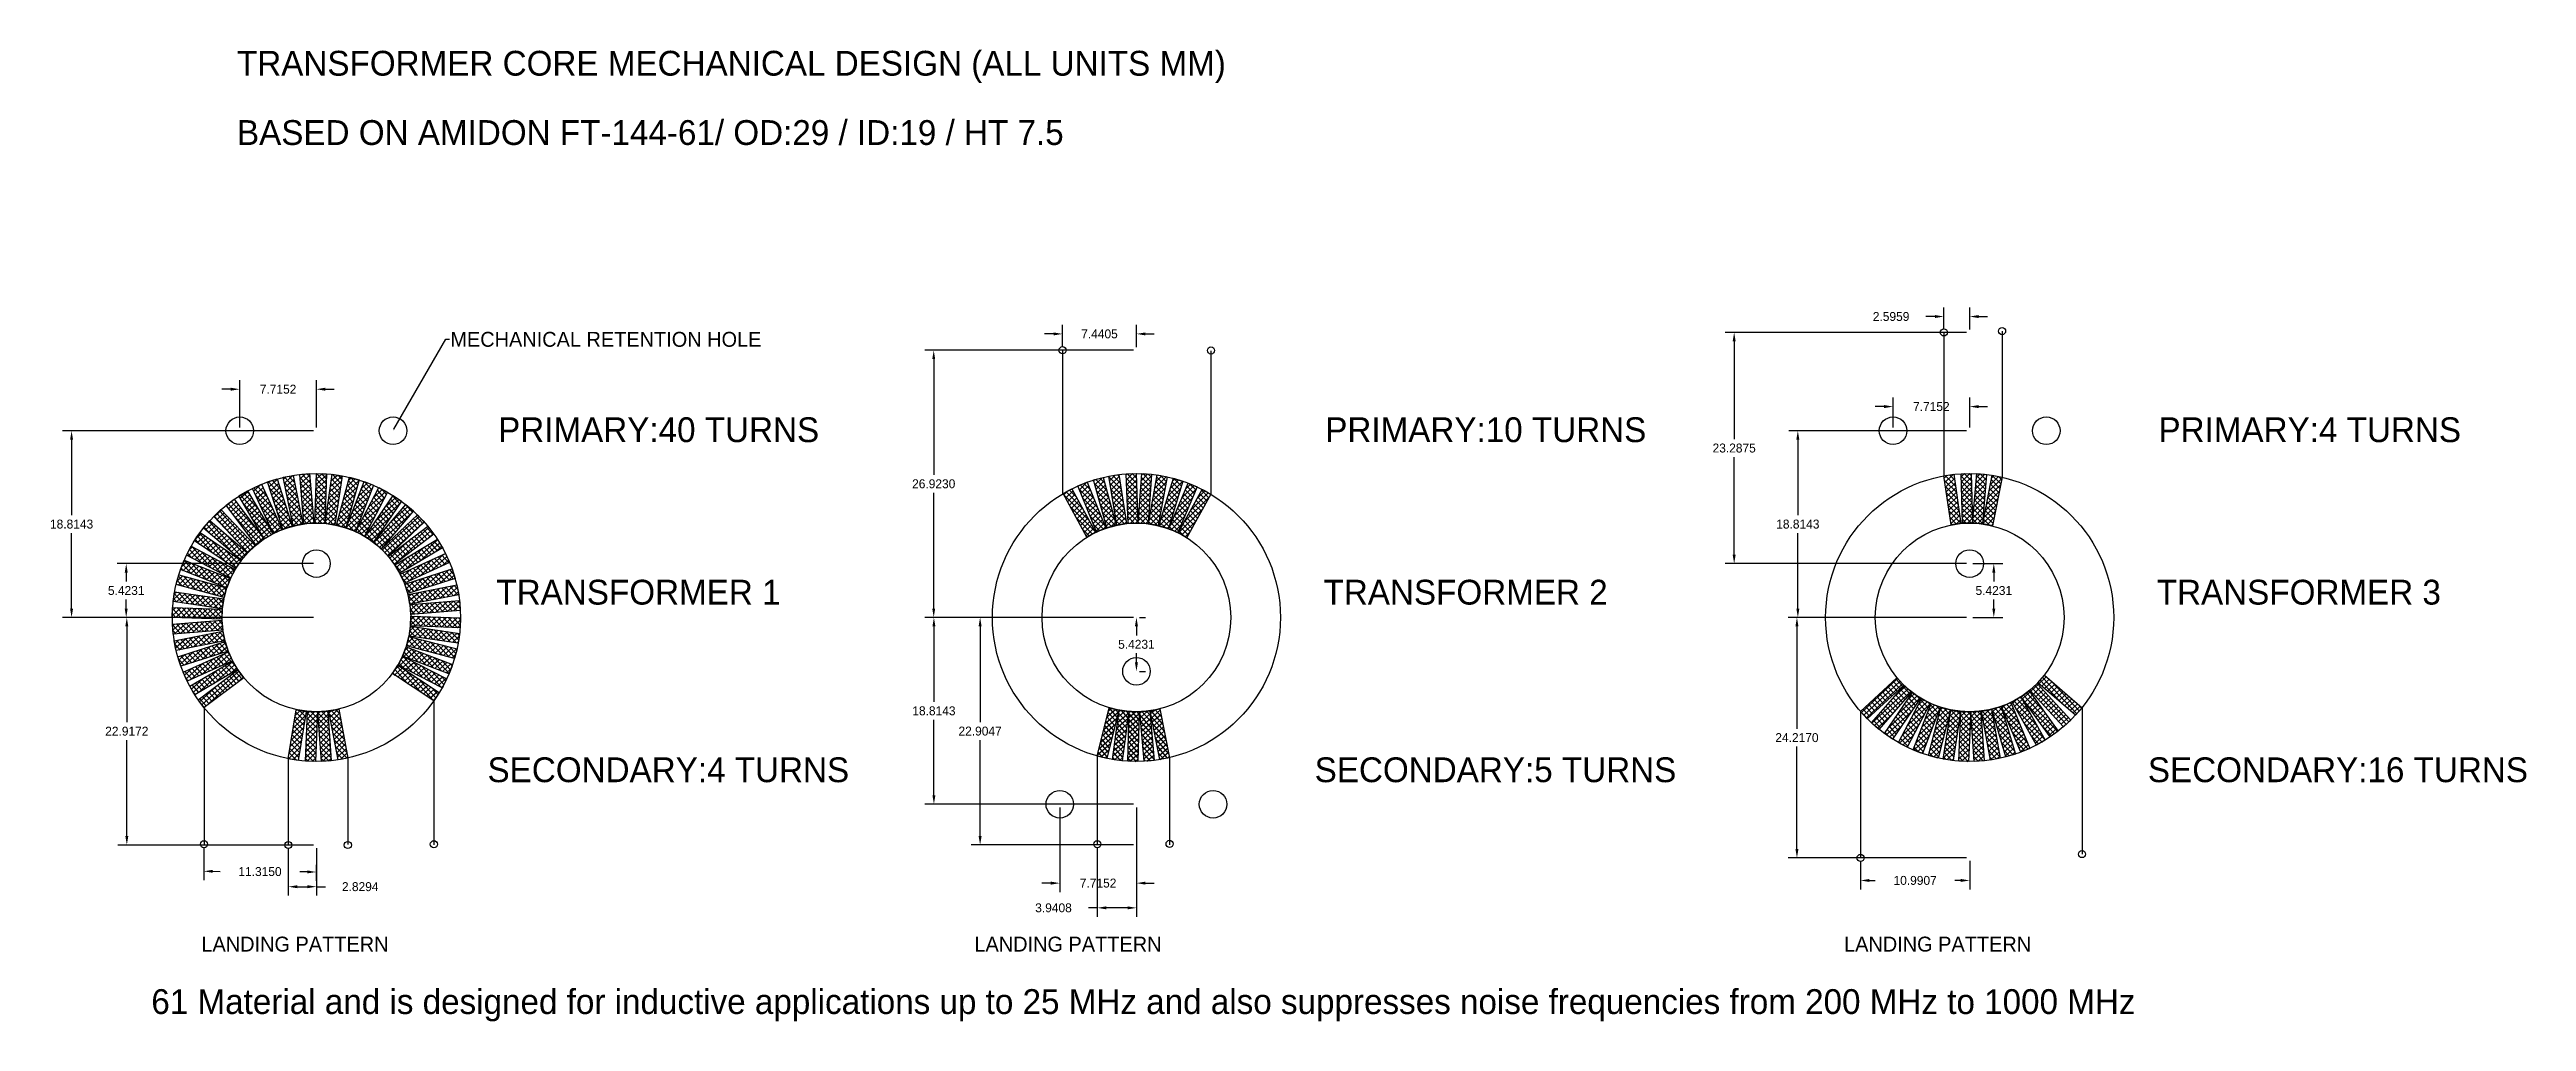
# Model space of a CAD drawing. Header units: inches. Extents: x 3 to 253, y -18 to 80.
import ezdxf
from ezdxf import colors
from ezdxf.entities.mleader import LeaderData, LeaderLine
from ezdxf.math import Vec2, Vec3

# ---------------------------------------------------------------- set-up
doc = ezdxf.new("R2010")
doc.units = ezdxf.units.IN
doc.header["$MEASUREMENT"] = 0
doc.styles.get("Standard").update_dxf_attribs({"font": 'cdm.shx'})
doc.dimstyles.get("Standard").update_dxf_attribs({"dimtxt": 0.18, "dimasz": 0.18, "dimexe": 0.18, "dimexo": 0.0625, "dimgap": 0.09, "dimtad": 0, "dimtih": 1, "dimtoh": 1, "dimdec": 4, "dimzin": 0, "dimdsep": 46, "dimtxsty": 'Standard', "dimcen": 0.09, "dimadec": 0, "dimazin": 0, "dimtfac": 1, "dimtdec": 4, "dimtofl": 0, "dimtmove": 0, "dimatfit": 3, "dimfxl": 1, "dimtolj": 1, "dimtzin": 0, "dimarcsym": 0})
pattern_1 = [(42.4099, (-1.00497, 1.3813), (-0.252911, 0.2768772), []), (132.4099, (-1.00497, 1.3813), (-0.2768772, -0.252911), [])]
pattern_2 = [(43.19875, (-0.62326, 6.18786), (-0.2566992, 0.27336886), []), (133.19875, (-0.62326, 6.18786), (-0.27336886, -0.2566992), [])]

# ---------------------------------------------------------------- blocks, each defined once
blk = doc.blocks.new('*D21')
at = {"color": 0, "lineweight": -2, "transparency": 16777216}
for p, q in [((29.74, 28.34), (10, 28.34)), ((10.9, 27.44), (10.9, 26.53)), ((29.74, 22.92), (10, 22.92)), ((10.9, 23.82), (10.9, 24.73))]:
    blk.add_line(p, q, dxfattribs=at)
at = {"color": 0, "transparency": 16777216}
for points in [[(10.75, 27.44), (11.05, 27.44), (10.9, 28.34)], [(10.75, 23.82), (11.05, 23.82), (10.9, 22.92)]]:
    blk.add_solid(points, dxfattribs=at)
at = {"layer": 'Defpoints', "color": 0, "transparency": 16777216}
for p in [(10.9, 28.34), (30.05, 28.34), (30.05, 22.92)]:
    blk.add_point(p, dxfattribs=at)
at = {"color": 0, "transparency": 16777216, "insert": (10.9, 25.63), "char_height": 0.9, "attachment_point": 5}
blk.add_mtext('\\A1;5.4231', dxfattribs=at)
blk = doc.blocks.new('*D22')
at = {"color": 0, "lineweight": -2, "transparency": 16777216}
for p, q in [((29.74, 22.92), (10.06, 22.92)), ((10.96, 22.02), (10.96, 12.36)), ((10.96, 0.9), (10.96, 10.56)), ((29.74, 0), (10.06, 0))]:
    blk.add_line(p, q, dxfattribs=at)
at = {"color": 0, "transparency": 16777216}
for points in [[(10.81, 22.02), (11.11, 22.02), (10.96, 22.92)], [(10.81, 0.9), (11.11, 0.9), (10.96, 0)]]:
    blk.add_solid(points, dxfattribs=at)
at = {"layer": 'Defpoints', "color": 0, "transparency": 16777216}
for p in [(30.05, 22.92), (10.96, 0), (30.05, 0)]:
    blk.add_point(p, dxfattribs=at)
at = {"color": 0, "transparency": 16777216, "insert": (10.96, 11.46), "char_height": 0.9, "attachment_point": 5}
blk.add_mtext('\\A1;22.9172', dxfattribs=at)
blk = doc.blocks.new('*D23')
at = {"color": 0, "lineweight": -2, "transparency": 16777216}
for p, q in [((27.22, -0.31), (27.22, -5.1)), ((30.05, -0.31), (30.05, -5.1)), ((28.12, -4.2), (29.15, -4.2)), ((30.05, -4.2), (30.95, -4.2))]:
    blk.add_line(p, q, dxfattribs=at)
at = {"color": 0, "transparency": 16777216}
for points in [[(28.12, -4.05), (28.12, -4.35), (27.22, -4.2)], [(29.15, -4.05), (29.15, -4.35), (30.05, -4.2)]]:
    blk.add_solid(points, dxfattribs=at)
at = {"layer": 'Defpoints', "color": 0, "transparency": 16777216}
for p in [(27.22, 0), (30.05, 0), (30.05, -4.2)]:
    blk.add_point(p, dxfattribs=at)
at = {"color": 0, "transparency": 16777216, "insert": (34.46, -4.2), "char_height": 0.9, "attachment_point": 5}
blk.add_mtext('\\A1;2.8294', dxfattribs=at)
blk = doc.blocks.new('*D24')
at = {"color": 0, "lineweight": -2, "transparency": 16777216}
for p, q in [((18.73, -0.24), (18.71, -3.55)), ((30.05, -0.31), (30.02, -3.62)), ((19.61, -2.65), (20.37, -2.66)), ((29.13, -2.71), (28.38, -2.71))]:
    blk.add_line(p, q, dxfattribs=at)
at = {"color": 0, "transparency": 16777216}
for points in [[(19.62, -2.5), (19.61, -2.8), (18.71, -2.65)], [(29.13, -2.56), (29.13, -2.86), (30.03, -2.72)]]:
    blk.add_solid(points, dxfattribs=at)
at = {"layer": 'Defpoints', "color": 0, "transparency": 16777216}
for p in [(18.73, 0.08), (30.05, 0), (30.03, -2.72)]:
    blk.add_point(p, dxfattribs=at)
at = {"color": 0, "transparency": 16777216, "insert": (24.37, -2.68), "char_height": 0.9, "attachment_point": 5}
blk.add_mtext('\\A1;11.3150', dxfattribs=at)
blk = doc.blocks.new('*D25')
at = {"color": 0, "lineweight": -2, "transparency": 16777216}
for p, q in [((29.74, 41.73), (4.5, 41.73)), ((5.4, 40.83), (5.4, 33.22)), ((5.4, 23.82), (5.4, 31.42)), ((29.74, 22.92), (4.5, 22.92))]:
    blk.add_line(p, q, dxfattribs=at)
at = {"color": 0, "transparency": 16777216}
for points in [[(5.25, 40.83), (5.55, 40.83), (5.4, 41.73)], [(5.25, 23.82), (5.55, 23.82), (5.4, 22.92)]]:
    blk.add_solid(points, dxfattribs=at)
at = {"layer": 'Defpoints', "color": 0, "transparency": 16777216}
for p in [(5.4, 41.73), (30.05, 41.73), (30.05, 22.92)]:
    blk.add_point(p, dxfattribs=at)
at = {"color": 0, "transparency": 16777216, "insert": (5.4, 32.32), "char_height": 0.9, "attachment_point": 5}
blk.add_mtext('\\A1;18.8143', dxfattribs=at)
blk = doc.blocks.new('*D26')
at = {"color": 0, "lineweight": -2, "transparency": 16777216}
for p, q in [((21.43, 45.91), (20.53, 45.91)), ((22.33, 42.04), (22.33, 46.81)), ((30.05, 42.04), (30.05, 46.81)), ((30.95, 45.91), (31.85, 45.91))]:
    blk.add_line(p, q, dxfattribs=at)
at = {"color": 0, "transparency": 16777216}
for points in [[(21.43, 46.06), (21.43, 45.76), (22.33, 45.91)], [(30.95, 46.06), (30.95, 45.76), (30.05, 45.91)]]:
    blk.add_solid(points, dxfattribs=at)
at = {"layer": 'Defpoints', "color": 0, "transparency": 16777216}
for p in [(30.05, 45.91), (22.33, 41.73), (30.05, 41.73)]:
    blk.add_point(p, dxfattribs=at)
at = {"color": 0, "transparency": 16777216, "insert": (26.19, 45.91), "char_height": 0.9, "attachment_point": 5}
blk.add_mtext('\\A1;7.7152', dxfattribs=at)
blk = doc.blocks.new('*D27')
at = {"color": 0, "lineweight": -2, "transparency": 16777216}
for p, q in [((112.3, 22.92), (95.97, 22.92)), ((96.87, 22.02), (96.87, 12.37)), ((96.87, 0.91), (96.87, 10.57)), ((112.3, 0.01), (95.97, 0.01))]:
    blk.add_line(p, q, dxfattribs=at)
at = {"color": 0, "transparency": 16777216}
for points in [[(96.72, 22.02), (97.02, 22.02), (96.87, 22.92)], [(96.72, 0.91), (97.02, 0.91), (96.87, 0.01)]]:
    blk.add_solid(points, dxfattribs=at)
at = {"layer": 'Defpoints', "color": 0, "transparency": 16777216}
for p in [(112.61, 22.92), (96.87, 0.01), (112.61, 0.01)]:
    blk.add_point(p, dxfattribs=at)
at = {"color": 0, "transparency": 16777216, "insert": (96.87, 11.47), "char_height": 0.9, "attachment_point": 5}
blk.add_mtext('\\A1;22.9047', dxfattribs=at)
blk = doc.blocks.new('*D28')
at = {"color": 0, "lineweight": -2, "transparency": 16777216}
for p, q in [((108.67, -0.3), (108.67, -7.23)), ((112.61, -0.3), (112.61, -7.23)), ((108.67, -6.33), (107.77, -6.33)), ((111.71, -6.33), (109.57, -6.33))]:
    blk.add_line(p, q, dxfattribs=at)
at = {"color": 0, "transparency": 16777216}
for points in [[(109.57, -6.18), (109.57, -6.48), (108.67, -6.33)], [(111.71, -6.18), (111.71, -6.48), (112.61, -6.33)]]:
    blk.add_solid(points, dxfattribs=at)
at = {"layer": 'Defpoints', "color": 0, "transparency": 16777216}
for p in [(108.67, 0.01), (112.61, 0.01), (108.67, -6.33)]:
    blk.add_point(p, dxfattribs=at)
at = {"color": 0, "transparency": 16777216, "insert": (104.26, -6.33), "char_height": 0.9, "attachment_point": 5}
blk.add_mtext('\\A1;3.9408', dxfattribs=at)
blk = doc.blocks.new('*D29')
at = {"color": 0, "lineweight": -2, "transparency": 16777216}
for p, q in [((112.3, 22.92), (91.32, 22.92)), ((92.22, 22.02), (92.22, 14.41)), ((92.22, 5), (92.22, 12.61)), ((112.3, 4.1), (91.32, 4.1))]:
    blk.add_line(p, q, dxfattribs=at)
at = {"color": 0, "transparency": 16777216}
for points in [[(92.07, 22.02), (92.37, 22.02), (92.22, 22.92)], [(92.07, 5), (92.37, 5), (92.22, 4.1)]]:
    blk.add_solid(points, dxfattribs=at)
at = {"layer": 'Defpoints', "color": 0, "transparency": 16777216}
for p in [(112.61, 22.92), (92.22, 4.1), (112.61, 4.1)]:
    blk.add_point(p, dxfattribs=at)
at = {"color": 0, "transparency": 16777216, "insert": (92.22, 13.51), "char_height": 0.9, "attachment_point": 5}
blk.add_mtext('\\A1;18.8143', dxfattribs=at)
blk = doc.blocks.new('*D30')
at = {"color": 0, "lineweight": -2, "transparency": 16777216}
for p, q in [((104.89, 3.79), (104.89, -4.74)), ((112.61, 3.79), (112.61, -4.74)), ((103.99, -3.84), (103.09, -3.84)), ((113.51, -3.84), (114.41, -3.84))]:
    blk.add_line(p, q, dxfattribs=at)
at = {"color": 0, "transparency": 16777216}
for points in [[(103.99, -3.69), (103.99, -3.99), (104.89, -3.84)], [(113.51, -3.69), (113.51, -3.99), (112.61, -3.84)]]:
    blk.add_solid(points, dxfattribs=at)
at = {"layer": 'Defpoints', "color": 0, "transparency": 16777216}
for p in [(104.89, 4.1), (112.61, 4.1), (104.89, -3.84)]:
    blk.add_point(p, dxfattribs=at)
at = {"color": 0, "transparency": 16777216, "insert": (108.75, -3.84), "char_height": 0.9, "attachment_point": 5}
blk.add_mtext('\\A1;7.7152', dxfattribs=at)
blk = doc.blocks.new('*D31')
at = {"color": 0, "lineweight": -2, "transparency": 16777216}
for p, q in [((112.92, 22.92), (113.51, 22.92)), ((112.61, 22.02), (112.61, 21.11)), ((112.61, 18.39), (112.61, 19.31)), ((112.92, 17.49), (113.51, 17.49))]:
    blk.add_line(p, q, dxfattribs=at)
at = {"color": 0, "transparency": 16777216}
for points in [[(112.46, 22.02), (112.76, 22.02), (112.61, 22.92)], [(112.46, 18.39), (112.76, 18.39), (112.61, 17.49)]]:
    blk.add_solid(points, dxfattribs=at)
at = {"layer": 'Defpoints', "color": 0, "transparency": 16777216}
for p in [(112.61, 22.92), (112.61, 17.49), (112.61, 17.49)]:
    blk.add_point(p, dxfattribs=at)
at = {"color": 0, "transparency": 16777216, "insert": (112.61, 20.21), "char_height": 0.9, "attachment_point": 5}
blk.add_mtext('\\A1;5.4231', dxfattribs=at)
blk = doc.blocks.new('*D32')
at = {"color": 0, "lineweight": -2, "transparency": 16777216}
for p, q in [((112.3, 49.84), (91.3, 49.84)), ((92.2, 48.94), (92.2, 37.28)), ((92.2, 23.82), (92.2, 35.48)), ((112.3, 22.92), (91.3, 22.92))]:
    blk.add_line(p, q, dxfattribs=at)
at = {"color": 0, "transparency": 16777216}
for points in [[(92.05, 48.94), (92.35, 48.94), (92.2, 49.84)], [(92.05, 23.82), (92.35, 23.82), (92.2, 22.92)]]:
    blk.add_solid(points, dxfattribs=at)
at = {"layer": 'Defpoints', "color": 0, "transparency": 16777216}
for p in [(92.2, 49.84), (112.61, 49.84), (112.61, 22.92)]:
    blk.add_point(p, dxfattribs=at)
at = {"color": 0, "transparency": 16777216, "insert": (92.2, 36.38), "char_height": 0.9, "attachment_point": 5}
blk.add_mtext('\\A1;26.9230', dxfattribs=at)
blk = doc.blocks.new('*D33')
at = {"color": 0, "lineweight": -2, "transparency": 16777216}
for p, q in [((105.17, 50.15), (105.17, 52.38)), ((112.61, 50.15), (112.61, 52.38)), ((104.27, 51.48), (103.37, 51.48)), ((113.51, 51.48), (114.41, 51.48))]:
    blk.add_line(p, q, dxfattribs=at)
at = {"color": 0, "transparency": 16777216}
for points in [[(104.27, 51.63), (104.27, 51.33), (105.17, 51.48)], [(113.51, 51.63), (113.51, 51.33), (112.61, 51.48)]]:
    blk.add_solid(points, dxfattribs=at)
at = {"layer": 'Defpoints', "color": 0, "transparency": 16777216}
for p in [(112.61, 51.48), (105.17, 49.84), (112.61, 49.84)]:
    blk.add_point(p, dxfattribs=at)
at = {"color": 0, "transparency": 16777216, "insert": (108.89, 51.48), "char_height": 0.9, "attachment_point": 5}
blk.add_mtext('\\A1;7.4405', dxfattribs=at)
blk = doc.blocks.new('*D34')
at = {"color": 0, "lineweight": -2, "transparency": 16777216}
for p, q in [((196.81, 28.34), (199.83, 28.34)), ((198.93, 27.44), (198.93, 26.53)), ((196.81, 22.92), (199.83, 22.92)), ((198.93, 23.82), (198.93, 24.73))]:
    blk.add_line(p, q, dxfattribs=at)
at = {"color": 0, "transparency": 16777216}
for points in [[(198.78, 27.44), (199.08, 27.44), (198.93, 28.34)], [(198.78, 23.82), (199.08, 23.82), (198.93, 22.92)]]:
    blk.add_solid(points, dxfattribs=at)
at = {"layer": 'Defpoints', "color": 0, "transparency": 16777216}
for p in [(196.5, 28.34), (198.93, 28.34), (196.5, 22.92)]:
    blk.add_point(p, dxfattribs=at)
at = {"color": 0, "transparency": 16777216, "insert": (198.93, 25.63), "char_height": 0.9, "attachment_point": 5}
blk.add_mtext('\\A1;5.4231', dxfattribs=at)
blk = doc.blocks.new('*D35')
at = {"color": 0, "lineweight": -2, "transparency": 16777216}
for p, q in [((196.19, 41.73), (178.3, 41.73)), ((179.2, 40.83), (179.2, 33.22)), ((179.2, 23.82), (179.2, 31.42)), ((196.19, 22.92), (178.3, 22.92))]:
    blk.add_line(p, q, dxfattribs=at)
at = {"color": 0, "transparency": 16777216}
for points in [[(179.05, 40.83), (179.35, 40.83), (179.2, 41.73)], [(179.05, 23.82), (179.35, 23.82), (179.2, 22.92)]]:
    blk.add_solid(points, dxfattribs=at)
at = {"layer": 'Defpoints', "color": 0, "transparency": 16777216}
for p in [(179.2, 41.73), (196.5, 41.73), (196.5, 22.92)]:
    blk.add_point(p, dxfattribs=at)
at = {"color": 0, "transparency": 16777216, "insert": (179.2, 32.32), "char_height": 0.9, "attachment_point": 5}
blk.add_mtext('\\A1;18.8143', dxfattribs=at)
blk = doc.blocks.new('*D36')
at = {"color": 0, "lineweight": -2, "transparency": 16777216}
for p, q in [((188.79, 42.04), (188.79, 45.06)), ((196.5, 42.04), (196.5, 45.06)), ((187.89, 44.16), (186.99, 44.16)), ((197.4, 44.16), (198.3, 44.16))]:
    blk.add_line(p, q, dxfattribs=at)
at = {"color": 0, "transparency": 16777216}
for points in [[(187.89, 44.31), (187.89, 44.01), (188.79, 44.16)], [(197.4, 44.31), (197.4, 44.01), (196.5, 44.16)]]:
    blk.add_solid(points, dxfattribs=at)
at = {"layer": 'Defpoints', "color": 0, "transparency": 16777216}
for p in [(188.79, 44.16), (188.79, 41.73), (196.5, 41.73)]:
    blk.add_point(p, dxfattribs=at)
at = {"color": 0, "transparency": 16777216, "insert": (192.64, 44.16), "char_height": 0.9, "attachment_point": 5}
blk.add_mtext('\\A1;7.7152', dxfattribs=at)
blk = doc.blocks.new('*D37')
at = {"color": 0, "lineweight": -2, "transparency": 16777216}
for p, q in [((196.19, 22.92), (178.21, 22.92)), ((179.11, 22.02), (179.11, 11.71)), ((179.11, -0.4), (179.11, 9.91)), ((196.19, -1.3), (178.21, -1.3))]:
    blk.add_line(p, q, dxfattribs=at)
at = {"color": 0, "transparency": 16777216}
for points in [[(178.96, 22.02), (179.26, 22.02), (179.11, 22.92)], [(178.96, -0.4), (179.26, -0.4), (179.11, -1.3)]]:
    blk.add_solid(points, dxfattribs=at)
at = {"layer": 'Defpoints', "color": 0, "transparency": 16777216}
for p in [(196.5, 22.92), (179.11, -1.3), (196.5, -1.3)]:
    blk.add_point(p, dxfattribs=at)
at = {"color": 0, "transparency": 16777216, "insert": (179.11, 10.81), "char_height": 0.9, "attachment_point": 5}
blk.add_mtext('\\A1;24.2170', dxfattribs=at)
blk = doc.blocks.new('*D38')
at = {"color": 0, "lineweight": -2, "transparency": 16777216}
for p, q in [((185.51, -1.61), (185.51, -4.47)), ((196.5, -1.61), (196.5, -4.47)), ((186.41, -3.57), (187, -3.57)), ((195.6, -3.57), (195.01, -3.57))]:
    blk.add_line(p, q, dxfattribs=at)
at = {"color": 0, "transparency": 16777216}
for points in [[(186.41, -3.42), (186.41, -3.72), (185.51, -3.57)], [(195.6, -3.42), (195.6, -3.72), (196.5, -3.57)]]:
    blk.add_solid(points, dxfattribs=at)
at = {"layer": 'Defpoints', "color": 0, "transparency": 16777216}
for p in [(185.51, -1.3), (196.5, -1.3), (196.5, -3.57)]:
    blk.add_point(p, dxfattribs=at)
at = {"color": 0, "transparency": 16777216, "insert": (191.01, -3.57), "char_height": 0.9, "attachment_point": 5}
blk.add_mtext('\\A1;10.9907', dxfattribs=at)
blk = doc.blocks.new('*D39')
at = {"color": 0, "lineweight": -2, "transparency": 16777216}
for p, q in [((196.19, 51.63), (171.89, 51.63)), ((172.79, 50.73), (172.79, 40.88)), ((172.79, 29.24), (172.79, 39.08)), ((196.19, 28.34), (171.89, 28.34))]:
    blk.add_line(p, q, dxfattribs=at)
at = {"color": 0, "transparency": 16777216}
for points in [[(172.64, 50.73), (172.94, 50.73), (172.79, 51.63)], [(172.64, 29.24), (172.94, 29.24), (172.79, 28.34)]]:
    blk.add_solid(points, dxfattribs=at)
at = {"layer": 'Defpoints', "color": 0, "transparency": 16777216}
for p in [(172.79, 51.63), (196.5, 51.63), (196.5, 28.34)]:
    blk.add_point(p, dxfattribs=at)
at = {"color": 0, "transparency": 16777216, "insert": (172.79, 39.98), "char_height": 0.9, "attachment_point": 5}
blk.add_mtext('\\A1;23.2875', dxfattribs=at)
blk = doc.blocks.new('*D40')
at = {"color": 0, "lineweight": -2, "transparency": 16777216}
for p, q in [((193, 53.23), (192.1, 53.23)), ((193.9, 51.94), (193.9, 54.13)), ((196.5, 51.94), (196.5, 54.13)), ((197.4, 53.23), (198.3, 53.23))]:
    blk.add_line(p, q, dxfattribs=at)
at = {"color": 0, "transparency": 16777216}
for points in [[(193, 53.38), (193, 53.08), (193.9, 53.23)], [(197.4, 53.38), (197.4, 53.08), (196.5, 53.23)]]:
    blk.add_solid(points, dxfattribs=at)
at = {"layer": 'Defpoints', "color": 0, "transparency": 16777216}
for p in [(193.9, 53.23), (193.9, 51.63), (196.5, 51.63)]:
    blk.add_point(p, dxfattribs=at)
at = {"color": 0, "transparency": 16777216, "insert": (188.59, 53.23), "char_height": 0.9, "attachment_point": 5}
blk.add_mtext('\\A1;2.5959', dxfattribs=at)

msp = doc.modelspace()

# ---------------------------------------------------------------- hatches: boundary and pattern name
h = msp.add_hatch()
h.set_pattern_fill('ANSI37', color=256, scale=3, angle=-2.5901267)
h.set_pattern_definition(pattern_1)
h.paths.add_polyline_path([(19.32169, 32.67488, 0.017246508), (18.67468, 31.91239), (22.48052, 28.68293), (23.12753, 29.44542)])
h.paths.add_polyline_path([(20.43771, 33.77577, 0.017246508), (19.71217, 33.08758), (23.14714, 29.46614), (23.87268, 30.15432)])
h.paths.add_polyline_path([(21.77215, 34.82418, 0.017246508), (20.97118, 34.22549), (23.9595, 30.22752), (24.76048, 30.82622)])
h.paths.add_polyline_path([(23.11872, 35.65496, 0.017246508), (22.25728, 35.1471), (24.79221, 30.84734), (25.65365, 31.3552)])
h.paths.add_polyline_path([(24.53634, 36.32938, 0.017246508), (23.62504, 35.91762), (25.68028, 31.36901), (26.59157, 31.78077)])
h.paths.add_polyline_path([(26.08428, 36.86543, 0.017246508), (25.13236, 36.55909), (26.66142, 31.80769), (27.61334, 32.11403)])
h.paths.add_polyline_path([(27.6983, 37.22602, 0.017246508), (26.71769, 37.03006), (27.69576, 32.13545), (28.67637, 32.33141)])
h.paths.add_polyline_path([(29.36706, 37.40162, 0.017246508), (28.37038, 37.32027), (28.77643, 32.34544), (29.77312, 32.42679)])
h.paths.add_polyline_path([(31.05582, 37.38251, 0.017246508), (30.05644, 37.4176), (29.88129, 32.4293), (30.88067, 32.39421)])
h.paths.add_polyline_path([(32.63153, 37.18552, 0.017246508), (31.64198, 37.32968), (30.9224, 32.39045), (31.91195, 32.24628)])
h.paths.add_polyline_path([(34.3383, 36.76824, 0.017246508), (33.37345, 37.03103), (32.06174, 32.21509), (33.02659, 31.9523)])
h.paths.add_polyline_path([(35.80126, 36.22721, 0.017246508), (34.87022, 36.59213), (33.04879, 31.94495), (33.97983, 31.58004)])
h.paths.add_polyline_path([(37.2129, 35.5235, 0.017246508), (36.32701, 35.98739), (34.01158, 31.56555), (34.89748, 31.10167)])
h.paths.add_polyline_path([(38.60011, 34.62678, 0.017246508), (37.77272, 35.18841), (34.96941, 31.05861), (35.7968, 30.49698)])
h.paths.add_polyline_path([(39.80489, 33.64354, 0.017246508), (39.04241, 34.29054), (35.81295, 30.4847), (36.57543, 29.83769)])
h.paths.add_polyline_path([(40.90578, 32.52751, 0.017246508), (40.2176, 33.25305), (36.59616, 29.81809), (37.28434, 29.09255)])
h.paths.add_polyline_path([(41.86417, 31.32113, 0.017246508), (41.25686, 32.11559), (37.29138, 29.08428), (37.89869, 28.28981)])
h.paths.add_polyline_path([(42.73663, 29.93466, 0.017246508), (42.22281, 30.79255), (37.94072, 28.22787), (38.45454, 27.36997)])
h.paths.add_polyline_path([(43.45313, 28.44412, 0.017246508), (43.04033, 29.35494), (38.49406, 27.29454), (38.90685, 26.38372)])
h.paths.add_polyline_path([(44.00184, 26.85839, 0.017246508), (43.69703, 27.81081), (38.94317, 26.28943), (39.24797, 25.33701)])
h.paths.add_polyline_path([(44.3654, 25.20912, 0.017246508), (44.17341, 26.19052), (39.27489, 25.23222), (39.46688, 24.25082)])
h.paths.add_polyline_path([(44.4466, 24.62622), (39.47266, 24.20933), (39.55619, 23.21282), (44.53012, 23.62971, 0.017246508)])
h.paths.add_polyline_path([(44.53281, 22.26234, 0.010517102), (44.54755, 22.87208), (39.5597, 23.05986), (39.52208, 22.06057), (44.50993, 21.87279, 0.006728186)])
h.paths.add_polyline_path([(39.51995, 22.03728), (39.37521, 21.04781), (44.31402, 20.32535, 0.017246508), (44.45876, 21.31482)])
h.paths.add_polyline_path([(39.36828, 21.01361), (39.11692, 20.04572), (43.94804, 18.79107, 0.017246508), (44.1994, 19.75897)])
h.paths.add_polyline_path([(39.09126, 19.9659), (38.73145, 19.03287), (43.38852, 17.23692, 0.017246508), (43.74834, 18.16994)])
h.paths.add_polyline_path([(38.72315, 19.01437), (38.26548, 18.12524), (42.70344, 15.84088, 0.017246508), (43.16111, 16.73)])
h.paths.add_polyline_path([(38.25107, 18.10062), (37.7001, 17.2661), (41.86552, 14.51598, 0.017246508), (42.41649, 15.3505)])
h = msp.add_hatch()
h.set_pattern_fill('ANSI37', color=256, scale=3)
h.set_pattern_definition([(45, (4.2719, 0), (-0.265165, 0.265165), []), (135, (4.2719, 0), (-0.265165, -0.265165), [])])
h.paths.add_polyline_path([(107.61701, 31.01527), (108.49463, 31.49464), (106.10194, 35.87515, 0.017246508), (105.22432, 35.39578)])
h.paths.add_polyline_path([(107.64248, 36.54023, 0.017246508), (106.71536, 36.16546), (108.58596, 31.53786), (109.51308, 31.91262)])
h.paths.add_polyline_path([(109.26016, 37.0254, 0.017246508), (108.29575, 36.76098), (109.61558, 31.94726), (110.57999, 32.21168)])
h.paths.add_polyline_path([(110.82295, 37.30709, 0.017246508), (109.83541, 37.14971), (110.62094, 32.22053), (111.60848, 32.37791)])
h.paths.add_polyline_path([(111.76075, 32.39279), (112.76007, 32.42957), (112.57651, 37.41757, 0.017246508), (111.57719, 37.38079)])
h.paths.add_polyline_path([(112.78345, 32.42917), (113.78094, 32.35839), (114.13423, 37.33725, 0.017246508), (113.13674, 37.40803)])
h.paths.add_polyline_path([(113.81557, 32.35403), (114.79947, 32.17532), (115.69147, 37.08634, 0.017246508), (114.70757, 37.26505)])
h.paths.add_polyline_path([(114.88098, 32.15566), (115.83817, 31.86621), (117.28293, 36.64392, 0.017246508), (116.32573, 36.93337)])
h.paths.add_polyline_path([(115.85724, 31.85931), (116.77793, 31.46901), (118.72603, 36.06452, 0.017246508), (117.80534, 36.45482)])
h.paths.add_polyline_path([(116.80356, 31.45647), (117.67673, 30.96907), (120.10956, 35.32742, 0.017246508), (119.23638, 35.81482)])
h = msp.add_hatch()
h.set_pattern_fill('ANSI37', color=256, scale=3)
h.paths.add_polyline_path([(194.89556, 37.32848, 0.017246508), (193.90612, 37.18357), (194.62941, 32.24488), (195.61885, 32.38979)])
h.paths.add_polyline_path([(196.65038, 37.41683, 0.017246508), (195.65067, 37.39266), (195.77131, 32.40274), (196.77101, 32.42691)])
h.paths.add_polyline_path([(198.20697, 37.31687, 0.017246508), (197.21045, 37.40023), (196.79438, 32.42622), (197.7909, 32.34286)])
h.paths.add_polyline_path([(199.76092, 37.04635, 0.017246508), (198.77935, 37.23745), (197.82547, 32.33807), (198.80704, 32.14696)])
h = msp.add_hatch()
h.set_pattern_fill('ANSI37', color=256, scale=3, angle=-2.5901267)
h.set_pattern_definition(pattern_1)
h.paths.add_polyline_path([(21.59621, 18.55026), (21.18445, 19.46156), (16.63584, 17.40632, 0.017246508), (17.0476, 16.49503)])
h.paths.add_polyline_path([(22.11788, 17.6622), (21.61002, 18.52364), (17.31026, 15.98871, 0.017246508), (17.81812, 15.12727)])
h.paths.add_polyline_path([(22.73771, 16.82949), (22.13901, 17.63046), (18.14104, 14.64214, 0.017246508), (18.73974, 13.84116)])
h.paths.add_polyline_path([(21.15753, 19.53141), (20.85119, 20.48333), (16.09979, 18.95427, 0.017246508), (16.40613, 18.00234)])
h.paths.add_polyline_path([(20.63382, 21.54636), (15.7392, 20.56829, 0.017246508), (15.93516, 19.58767), (20.82977, 20.56575)])
h.paths.add_polyline_path([(20.53843, 22.6431), (15.5636, 22.23705, 0.017246508), (15.64495, 21.24036), (20.61978, 21.64642)])
h.paths.add_polyline_path([(20.57101, 23.75066), (15.58271, 23.92581, 0.006095405), (15.56243, 23.57287, 0.011149931), (15.54762, 22.92643), (20.53592, 22.75127)])
h.paths.add_polyline_path([(20.71894, 24.78194), (15.7797, 25.50151, 0.017246508), (15.63554, 24.51196), (20.57478, 23.79238)])
h.paths.add_polyline_path([(16.19698, 27.20829, 0.017246508), (15.93419, 26.24343), (20.75013, 24.93173), (21.01292, 25.89658)])
h.paths.add_polyline_path([(16.73801, 28.67124, 0.017246508), (16.3731, 27.7402), (21.02027, 25.91877), (21.38519, 26.84982)])
h.paths.add_polyline_path([(17.44172, 30.08289, 0.017246508), (16.97783, 29.19699), (21.39967, 26.88157), (21.86356, 27.76746)])
h.paths.add_polyline_path([(18.33844, 31.4701, 0.017246508), (17.77681, 30.64271), (21.90662, 27.8394), (22.46825, 28.66679)])
h = msp.add_hatch()
h.set_pattern_fill('ANSI37', color=256, scale=3, angle=-1.8012544)
h.set_pattern_definition(pattern_2)
h.paths.add_polyline_path([(189.86149, 16.10438), (189.18297, 16.83896), (185.51639, 13.45221, 0.017246508), (186.19491, 12.71763)])
h.paths.add_polyline_path([(190.64634, 15.41922), (189.89156, 16.0752), (186.61731, 12.30782, 0.017246508), (187.37209, 11.65184)])
h.paths.add_polyline_path([(191.55793, 14.78935), (190.732, 15.35312), (187.91802, 11.23058, 0.017246508), (188.74395, 10.66681)])
h.paths.add_polyline_path([(192.53007, 14.27274), (191.64454, 14.73732), (189.32567, 10.31728, 0.017246508), (190.21121, 9.85271)])
h.paths.add_polyline_path([(193.54029, 13.87683), (192.60761, 14.23755), (190.80714, 9.58221, 0.017246508), (191.73982, 9.22149)])
h = msp.add_hatch()
h.set_pattern_fill('ANSI37', color=256, scale=3, angle=-1.8012544)
h.set_pattern_definition(pattern_2)
h.paths.add_polyline_path([(194.57893, 13.6006), (193.61152, 13.85381), (192.34763, 9.0251, 0.017246508), (193.31504, 8.77189)])
h.paths.add_polyline_path([(195.57839, 13.44928), (194.58957, 13.59841), (193.84518, 8.66285, 0.017246508), (194.834, 8.51372)])
h.paths.add_polyline_path([(196.60593, 13.40504), (195.60679, 13.44655), (195.39956, 8.45948, 0.017246508), (196.3987, 8.41796)])
h.paths.add_polyline_path([(197.62404, 13.471), (196.6262, 13.40528), (196.95425, 8.4247, 0.017246508), (197.95209, 8.49042)])
h.paths.add_polyline_path([(198.69114, 13.66005), (197.70725, 13.48127), (198.59963, 8.57031, 0.017246508), (199.58352, 8.7491)])
h.paths.add_polyline_path([(199.68374, 13.95275), (198.72509, 13.66815), (200.14561, 8.88318, 0.017246508), (201.10426, 9.16777)])
h.paths.add_polyline_path([(200.62829, 14.34652), (199.70576, 13.9606), (201.63204, 9.3559, 0.017246508), (202.55458, 9.74182)])
h.paths.add_polyline_path([(201.63468, 14.90868), (200.7656, 14.41401), (203.23469, 10.0761, 0.017246508), (204.10377, 10.57078)])
h.paths.add_polyline_path([(202.47968, 15.51811), (201.6699, 14.93137), (204.59854, 10.88947, 0.017246508), (205.40832, 11.47621)])
h.paths.add_polyline_path([(203.29951, 16.26351), (202.56345, 15.58659), (205.9422, 11.91264, 0.017246508), (206.67826, 12.58956)])
h.paths.add_polyline_path([(204.02272, 17.09351), (203.3698, 16.33609), (207.15037, 13.07709, 0.017246508), (207.8033, 13.83451)])
h = msp.add_hatch()
h.set_pattern_fill('ANSI37', color=256, scale=3)
h.paths.add_polyline_path([(29.00975, 13.46124), (28.02283, 13.62243), (27.21826, 8.69633, 0.017246508), (28.20518, 8.53513)])
h.paths.add_polyline_path([(28.95913, 8.45852, 0.017246508), (29.95831, 8.41788), (30.16115, 13.40513), (29.16197, 13.44577)])
h.paths.add_polyline_path([(30.54678, 8.4262, 0.017246508), (31.5444, 8.49506), (31.20066, 13.47459), (30.20304, 13.40572)])
h.paths.add_polyline_path([(32.22839, 8.58253, 0.017246508), (33.21125, 8.76693), (32.29084, 13.67272), (31.30799, 13.48832)])
h = msp.add_hatch()
h.set_pattern_fill('ANSI37', color=256, scale=3, angle=-3.9168114)
h.set_pattern_definition([(41.0832, (2.9595, 7.45387), (-0.2464328, 0.2826586), []), (131.0832, (2.9595, 7.45387), (-0.2826586, -0.2464328), [])])
h.paths.add_polyline_path([(110.83023, 13.57238), (109.85907, 13.81082), (108.66896, 8.9634, 0.017246508), (109.64011, 8.72496)])
h.paths.add_polyline_path([(111.84949, 13.43489), (110.85827, 13.56709), (110.19841, 8.61952, 0.017246508), (111.18963, 8.48732)])
h.paths.add_polyline_path([(112.86939, 13.408), (111.86971, 13.43329), (111.74349, 8.44351, 0.017246508), (112.74317, 8.41822)])
h.paths.add_polyline_path([(113.94926, 13.49923), (112.95319, 13.41066), (113.39529, 8.4389, 0.017246508), (114.39136, 8.52747)])
h.paths.add_polyline_path([(114.96436, 13.70045), (113.9838, 13.5042), (114.96331, 8.60988, 0.017246508), (115.94387, 8.80612)])

# ---------------------------------------------------------------- linework, layer by layer
for p, q in [((193.90487, 51.62814), (193.90487, 37.15057)), ((199.76256, 51.75903), (199.76256, 37.01328)), ((105.16929, 49.79908), (105.16929, 35.32152)), ((120.11376, 49.77098), (120.11376, 35.29342)), ((18.73283, 13.836), (18.73283, 0.0752)), ((41.87271, 14.51123), (41.87271, 0.03367)), ((185.51006, 13.44636), (185.51006, -1.29939)), ((207.80983, 13.82888), (207.80983, -0.91688)), ((27.21826, 8.69633), (27.21826, 0.00044)), ((33.21284, 8.75846), (33.21284, 0.0669)), ((108.66896, 8.9634), (108.66896, 0.0129)), ((115.94556, 8.79767), (115.94556, 0.0028))]:
    msp.add_line(p, q)
for points in [[(28.36968, 37.32887), (29.36636, 37.41022), (29.77312, 32.42679), (28.77643, 32.34544)], [(30.05674, 37.42622), (31.05613, 37.39113), (30.88067, 32.39421), (29.88129, 32.4293)], [(111.57687, 37.38941), (112.57619, 37.42618), (112.76007, 32.42957), (111.76075, 32.39279)], [(113.13735, 37.41663), (114.13484, 37.34585), (113.78094, 32.35839), (112.78345, 32.42917)], [(195.65046, 37.40128), (196.65017, 37.42545), (196.77101, 32.42691), (195.77131, 32.40274)], [(197.21117, 37.40882), (198.20769, 37.32546), (197.7909, 32.34286), (196.79438, 32.42622)], [(22.2529, 35.15453), (23.11434, 35.66239), (25.65365, 31.3552), (24.79221, 30.84734)], [(23.62149, 35.92548), (24.53279, 36.33724), (26.59157, 31.78077), (25.68028, 31.36901)], [(25.12972, 36.5673), (26.08164, 36.87364), (27.61334, 32.11403), (26.66142, 31.80769)], [(26.716, 37.03852), (27.69661, 37.23447), (28.67637, 32.33141), (27.69576, 32.13545)], [(31.64322, 37.33822), (32.63277, 37.19405), (31.91195, 32.24628), (30.9224, 32.39045)], [(33.37571, 37.03935), (34.34057, 36.77656), (33.02659, 31.9523), (32.06174, 32.21509)], [(34.87336, 36.60015), (35.8044, 36.23524), (33.97983, 31.58004), (33.04879, 31.94495)], [(36.33101, 35.99503), (37.2169, 35.53114), (34.89748, 31.10167), (34.01158, 31.56555)], [(37.77757, 35.19555), (38.60496, 34.63392), (35.7968, 30.49698), (34.96941, 31.05861)], [(105.22019, 35.40335), (106.0978, 35.88271), (108.49463, 31.49464), (107.61701, 31.01527)], [(106.71213, 36.17346), (107.63925, 36.54822), (109.51308, 31.91262), (108.58596, 31.53786)], [(108.29347, 36.7693), (109.25788, 37.03372), (110.57999, 32.21168), (109.61558, 31.94726)], [(109.83405, 37.15823), (110.82159, 37.3156), (111.60848, 32.37791), (110.62094, 32.22053)], [(114.70911, 37.27354), (115.69301, 37.09483), (114.79947, 32.17532), (113.81557, 32.35403)], [(116.32823, 36.94163), (117.28542, 36.65217), (115.83817, 31.86621), (114.88098, 32.15566)], [(117.80871, 36.46276), (118.7294, 36.07246), (116.77793, 31.46901), (115.85724, 31.85931)], [(119.24059, 35.82235), (120.11376, 35.33495), (117.67673, 30.96907), (116.80356, 31.45647)], [(193.90487, 37.1921), (194.89431, 37.33701), (195.61885, 32.38979), (194.62941, 32.24488)], [(198.78099, 37.24592), (199.76256, 37.05481), (198.80704, 32.14696), (197.82547, 32.33807)], [(18.6681, 31.91797), (19.31511, 32.68045), (23.12753, 29.44542), (22.48052, 28.68293)], [(19.70624, 33.09384), (20.43178, 33.78202), (23.87268, 30.15432), (23.14714, 29.46614)], [(20.96601, 34.23239), (21.76699, 34.83109), (24.76048, 30.82622), (23.9595, 30.22752)], [(39.04799, 34.29712), (39.81047, 33.65011), (36.57543, 29.83769), (35.81295, 30.4847)], [(40.22386, 33.25899), (40.91204, 32.53345), (37.28434, 29.09255), (36.59616, 29.81809)], [(16.97019, 29.20099), (17.43408, 30.08689), (21.86356, 27.76746), (21.39967, 26.88157)], [(17.76968, 30.64755), (18.33131, 31.47494), (22.46825, 28.66679), (21.90662, 27.8394)], [(41.26371, 32.12083), (41.87102, 31.32636), (37.89869, 28.28981), (37.29138, 29.08428)], [(42.2302, 30.79698), (42.74403, 29.93909), (38.45454, 27.36997), (37.94072, 28.22787)], [(16.36507, 27.74335), (16.72998, 28.67439), (21.38519, 26.84982), (21.02027, 25.91877)], [(43.04819, 29.3585), (43.46098, 28.44768), (38.90685, 26.38372), (38.49406, 27.29454)], [(43.70525, 27.81344), (44.01005, 26.86102), (39.24797, 25.33701), (38.94317, 26.28943)], [(15.62701, 24.5132), (15.77117, 25.50276), (20.71894, 24.78194), (20.57478, 23.79238)], [(15.92587, 26.2457), (16.18866, 27.21055), (21.01292, 25.89658), (20.75013, 24.93173)], [(44.18187, 26.19217), (44.37387, 25.21078), (39.46688, 24.25082), (39.27489, 25.23222)], [(15.539, 22.92673), (15.57409, 23.92611), (20.57101, 23.75066), (20.53592, 22.75127)], [(15.63636, 21.23966), (15.555, 22.23635), (20.53843, 22.6431), (20.61978, 21.64642)], [(44.45519, 24.62694), (44.53871, 23.63043), (39.55619, 23.21282), (39.47266, 24.20933)], [(44.55616, 22.87176), (44.51854, 21.87247), (39.52208, 22.06057), (39.5597, 23.05986)], [(15.9267, 19.58598), (15.73075, 20.5666), (20.63382, 21.54636), (20.82977, 20.56575)], [(16.39792, 17.9997), (16.09158, 18.95162), (20.85119, 20.48333), (21.15753, 19.53141)], [(43.75638, 18.16684), (43.39657, 17.23381), (38.73145, 19.03287), (39.09126, 19.9659)], [(44.20775, 19.7568), (43.95639, 18.78891), (39.11692, 20.04572), (39.36828, 21.01361)], [(44.4673, 21.31357), (44.32255, 20.3241), (39.37521, 21.04781), (39.51995, 22.03728)], [(17.03974, 16.49148), (16.62798, 17.40277), (21.18445, 19.46156), (21.59621, 18.55026)], [(17.81069, 15.12289), (17.30283, 15.98433), (21.61002, 18.52364), (22.11788, 17.6622)], [(18.73283, 13.836), (18.13413, 14.63697), (22.13901, 17.63046), (22.73771, 16.82949)], [(42.42369, 15.34575), (41.87271, 14.51123), (37.7001, 17.2661), (38.25107, 18.10062)], [(43.16877, 16.72606), (42.71111, 15.83693), (38.26548, 18.12524), (38.72315, 19.01437)], [(186.18858, 12.71178), (185.51006, 13.44636), (189.18297, 16.83896), (189.86149, 16.10438)], [(187.36643, 11.64533), (186.61166, 12.30131), (189.89156, 16.0752), (190.64634, 15.41922)], [(188.73909, 10.65969), (187.91316, 11.22346), (190.732, 15.35312), (191.55793, 14.78935)], [(205.41338, 11.46923), (204.6036, 10.88249), (201.6699, 14.93137), (202.47968, 15.51811)], [(206.6841, 12.58321), (205.94804, 11.90629), (202.56345, 15.58659), (203.29951, 16.26351)], [(207.80983, 13.82888), (207.1569, 13.07146), (203.3698, 16.33609), (204.02272, 17.09351)], [(28.20379, 8.52662), (27.21687, 8.68782), (28.02283, 13.62243), (29.00975, 13.46124)], [(29.95796, 8.40926), (28.95878, 8.4499), (29.16197, 13.44577), (30.16115, 13.40513)], [(31.545, 8.48646), (30.54737, 8.4176), (30.20304, 13.40572), (31.20066, 13.47459)], [(33.21284, 8.75846), (32.22998, 8.57406), (31.30799, 13.48832), (32.29084, 13.67272)], [(109.63806, 8.71659), (108.6669, 8.95502), (109.85907, 13.81082), (110.83023, 13.57238)], [(111.18849, 8.47877), (110.19727, 8.61097), (110.85827, 13.56709), (111.84949, 13.43489)], [(112.74295, 8.4096), (111.74327, 8.43489), (111.86971, 13.43329), (112.86939, 13.408)], [(114.39212, 8.51888), (113.39605, 8.43031), (112.95319, 13.41066), (113.94926, 13.49923)], [(115.94556, 8.79767), (114.96501, 8.60143), (113.9838, 13.5042), (114.96436, 13.70045)], [(190.2072, 9.84507), (189.32167, 10.30964), (191.64454, 14.73732), (192.53007, 14.27274)], [(191.73671, 9.21345), (190.80403, 9.57417), (192.60761, 14.23755), (193.54029, 13.87683)], [(193.31286, 8.76355), (192.34545, 9.01676), (193.61152, 13.85381), (194.57893, 13.6006)], [(194.83271, 8.50519), (193.84389, 8.65433), (194.58957, 13.59841), (195.57839, 13.44928)], [(196.39834, 8.40935), (195.39921, 8.45086), (195.60679, 13.44655), (196.60593, 13.40504)], [(197.95266, 8.48182), (196.95482, 8.41609), (196.6262, 13.40528), (197.62404, 13.471)], [(199.58506, 8.74061), (198.60117, 8.56183), (197.70725, 13.48127), (198.69114, 13.66005)], [(201.10671, 9.15951), (200.14806, 8.87491), (198.72509, 13.66815), (199.68374, 13.95275)], [(202.5579, 9.73386), (201.63537, 9.34794), (199.70576, 13.9606), (200.62829, 14.34652)], [(204.10804, 10.56328), (203.23896, 10.06861), (200.7656, 14.41401), (201.63468, 14.90868)]]:
    msp.add_lwpolyline(points, close=True)
for centre, radius in [((105.16929, 49.84061), 0.35709), ((120.11376, 49.81251), 0.35709), ((193.90487, 51.62814), 0.35709), ((199.76256, 51.75903), 0.35709), ((22.33239, 41.73189), 1.386), ((37.76284, 41.73189), 1.386), ((188.78553, 41.73189), 1.386), ((204.21598, 41.73189), 1.386), ((30.04762, 22.9176), 14.5), ((112.60979, 22.9176), 14.5), ((196.50076, 22.9176), 14.5), ((30.04762, 22.9176), 9.5), ((112.60979, 22.9176), 9.5), ((196.50076, 22.9176), 9.5), ((30.04762, 28.34068), 1.386), ((196.50076, 28.34068), 1.386), ((112.60979, 17.49453), 1.386), ((104.89456, 4.10332), 1.386), ((120.32501, 4.10332), 1.386), ((18.73283, 0.0752), 0.35709), ((27.21826, 0.00044), 0.35709), ((33.21284, 0.00044), 0.35709), ((41.87271, 0.0752), 0.35709), ((108.66896, 0.0752), 0.35709), ((115.94556, 0.11673), 0.35709), ((185.51006, -1.29939), 0.35709), ((207.80983, -0.91688), 0.35709)]:
    msp.add_circle(centre, radius)

# ---------------------------------------------------------------- texts
at = {"attachment_point": 1}
for s, width, heights, insert, char_height in [('\\pxt5;TRANSFORMER CORE MECHANICAL DESIGN (ALL UNITS MM)', 150.208041, [5.20737], (22.05246, 79.99349), 2.5), ('\\pxt5;BASED ON AMIDON FT-144-61/ OD:29 / ID:19 / HT 7.5', 152.0970182, [4.93775], (22.05246, 73.01367), 2.5), ('\\pxt5;{\\Fcdm|c0;PRIMARY:40 TURNS}', 44.4382184, [0], (48.3436, 43.08046), 2.5), ('\\pxt5;PRIMARY:10 TURNS', 44.4382184, [0], (131.61954, 43.08046), 2.5), ('\\pxt5;PRIMARY:4 TURNS', 44.4382184, [0], (215.51051, 43.08046), 2.5), ('\\pxt5;TRANSFORMER 1', 44.4382184, [0], (48.17158, 26.71755), 2.5), ('\\pxt5;TRANSFORMER 2', 44.4382184, [0], (131.44752, 26.71755), 2.5), ('\\pxt5;TRANSFORMER 3', 44.4382184, [0], (215.33849, 26.71755), 2.5), ('\\pxt5;{\\Fcdm|c0;SECONDARY:4 TURNS}', 44.4382184, [0], (47.27675, 8.82966), 2.5), ('\\pxt5;SECONDARY:5 TURNS', 44.4382184, [0], (130.55269, 8.82966), 2.5), ('\\pxt5;SECONDARY:16 TURNS', 44.4382184, [0], (214.44366, 8.82966), 2.5), ('\\pxt5;LANDING PATTERN', 44.4382184, [0], (18.46977, -9.23103), 1.5), ('\\pxt5;LANDING PATTERN', 44.4382184, [0], (96.29567, -9.23103), 1.5), ('\\pxt5;LANDING PATTERN', 44.4382184, [0], (183.85312, -9.23103), 1.5), ('\\pxt5;61 Material and is designed for inductive applications up to 25 MHz and also suppresses noise frequencies from 200 MHz to 1000 MHz', 247.9669421, [10.31879], (13.42951, -14.52135), 2.5)]:
    msp.add_mtext_dynamic_manual_height_columns(s, width=width, gutter_width=1, heights=heights, dxfattribs=dict(at, insert=insert, char_height=char_height))

# ---------------------------------------------------------------- dimensions: what is measured, and where the dimension line sits
for base, p1, p2, picture, middle in [((112.60979, 51.48427), (105.16929, 49.84061), (112.60979, 49.84061), '*D33', (108.88954, 51.48427)), ((193.90487, 53.22867), (196.50076, 51.62814), (193.90487, 51.62814), '*D40', (188.59487, 53.22867)), ((30.04762, 45.91088), (22.33239, 41.73189), (30.04762, 41.73189), '*D26', (26.19001, 45.91088)), ((104.89456, -3.84388), (112.60979, 4.10332), (104.89456, 4.10332), '*D30', (108.75217, -3.84388)), ((30.04762, -4.20107), (27.21826, 0.00044), (30.04762, 0.00044), '*D23', (34.45762, -4.20107)), ((108.66896, -6.33291), (112.60979, 0.0129), (108.66896, 0.0129), '*D28', (104.25896, -6.33291)), ((196.50076, -3.56891), (185.51006, -1.29939), (196.50076, -1.29939), '*D38', (191.00541, -3.56891))]:
    dim = msp.add_linear_dim(base=base, p1=p1, p2=p2, dimstyle='Standard', override={"dimscale": 5})
    dim.commit()
    dim.dimension.update_dxf_attribs({"geometry": picture, "text_midpoint": middle})
for base, p1, p2, picture, middle in [((172.79172, 51.62814), (196.50076, 28.34068), (196.50076, 51.62814), '*D39', (172.79172, 39.98441)), ((92.20402, 49.84061), (112.60979, 22.9176), (112.60979, 49.84061), '*D32', (92.20402, 36.3791)), ((5.3953, 41.73189), (30.04762, 22.9176), (30.04762, 41.73189), '*D25', (5.3953, 32.32475)), ((179.20182, 41.73189), (196.50076, 22.9176), (196.50076, 41.73189), '*D35', (179.20182, 32.32475)), ((10.89679, 28.34068), (30.04762, 22.9176), (30.04762, 28.34068), '*D21', (10.89679, 25.62914)), ((198.92934, 28.34068), (196.50076, 22.9176), (196.50076, 28.34068), '*D34', (198.92934, 25.62914)), ((10.96482, 0.00044), (30.04762, 22.9176), (30.04762, 0.00044), '*D22', (10.96482, 11.45902)), ((92.21855, 4.10332), (112.60979, 22.9176), (112.60979, 4.10332), '*D29', (92.21855, 13.51046)), ((112.60979, 17.49453), (112.60979, 22.9176), (112.60979, 17.49453), '*D31', (112.60979, 20.20607)), ((179.11177, -1.29939), (196.50076, 22.9176), (196.50076, -1.29939), '*D37', (179.11177, 10.80911))]:
    dim = msp.add_linear_dim(base=base, p1=p1, p2=p2, angle=90, dimstyle='Standard', override={"dimscale": 5})
    dim.commit()
    dim.dimension.update_dxf_attribs({"geometry": picture, "text_midpoint": middle})
for p1, p2, distance, picture, middle in [((196.50076, 41.73189), (188.78553, 41.73189), -2.4306, '*D36', (192.64315, 44.16249)), ((112.60979, 22.9176), (112.60979, 0.0129), -15.74408, '*D27', (96.86571, 11.46525)), ((18.73283, 0.0752), (30.04762, 0.00044), -2.72123, '*D24', (24.37225, -2.68335))]:
    dim = msp.add_aligned_dim(p1=p1, p2=p2, distance=distance, dimstyle='Standard', override={"dimscale": 5})
    dim.commit()
    dim.dimension.update_dxf_attribs({"geometry": picture, "text_midpoint": middle})

# ---------------------------------------------------------------- leaders
ml = msp.add_multileader_mtext('Standard')
ml.set_content('MECHANICAL RETENTION HOLE', color=256)
ml.set_leader_properties()
ml.build(insert=Vec2(0, 0))
ml.multileader.update_dxf_attribs({"dogleg_length": 0.36, "arrow_head_size": 0.18})
ctx = ml.context
ctx.base_point, ctx.char_height, ctx.arrow_head_size, ctx.landing_gap_size, ctx.plane_origin = Vec3(43.44484, 50.9352), 1.5, 0.18, 0.09, Vec3(37.76284, 41.73189)
notes = []
notes.append((ctx, [(0, (1, 1, 0), (43.08484, 50.9352), (1, 0), 0.36, [(0, [(37.76284, 41.73189)], 0, [])])]))
ctx.mtext.insert, ctx.mtext.flow_direction = Vec3(43.53484, 51.6852), 5
for ctx, leaders in notes:
    for number, flags, end, landing, length, lines in leaders:
        leader = LeaderData()
        leader.index, (leader.has_last_leader_line, leader.has_dogleg_vector, leader.attachment_direction) = number, flags
        leader.last_leader_point, leader.dogleg_vector, leader.dogleg_length = Vec3(end), Vec3(landing), length
        for number, points, colour, breaks in lines:
            line = LeaderLine()
            line.index, line.vertices, line.color, line.breaks = number, Vec3.list(points), colors.encode_raw_color(colour), breaks
            leader.lines.append(line)
        ctx.leaders.append(leader)

doc.saveas('drawing.dxf')
